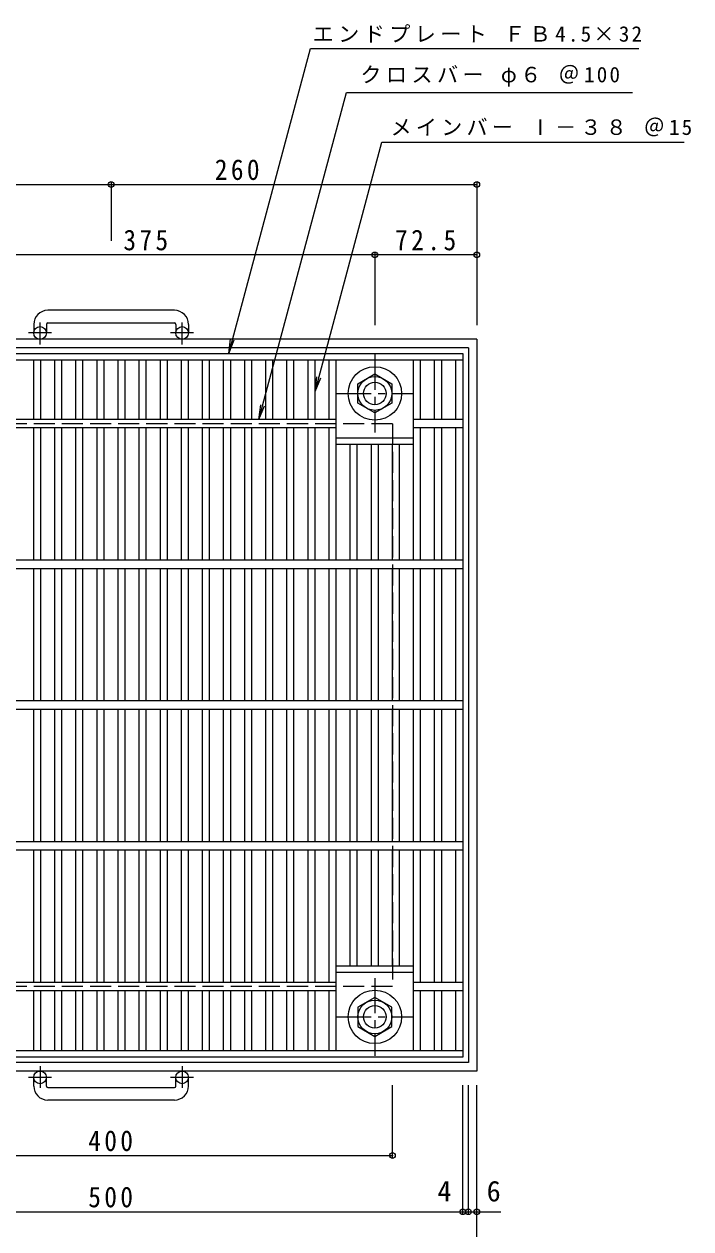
# Model space of a CAD drawing. Units: millimetres at full size, sheet at 1:5. Extents: x -900 to 798, y -688 to 624.
# Drawn here: x -477 to -2, y -232 to 624 of the extents above; entities that cross this region are included whole.
import ezdxf
from ezdxf.enums import TextEntityAlignment as Align

# ---------------------------------------------------------------- set-up
doc = ezdxf.new("R2010")
doc.units = ezdxf.units.MM
doc.header["$LTSCALE"] = 5
doc.header["$PDMODE"] = 32
doc.header["$PDSIZE"] = 4
doc.linetypes.add('CHAIN1', pattern=[8, 5, -1, 1, -1])
doc.linetypes.add('DASHED3', pattern=[4, 3, -1])
for name, color, linetype, lineweight in [('E-1', 2, 'Continuous', 9), ('E-2', 3, 'Continuous', 9), ('E-4', 7, 'Continuous', 9), ('E-5', 7, 'Continuous', 9)]:
    doc.layers.add(name, color=color, linetype=linetype, lineweight=lineweight)
doc.styles.add('ＭＳ ゴシック', font='')
doc.styles.get('ＭＳ ゴシック').set_extended_font_data('MS Gothic')

msp = doc.modelspace()

# ---------------------------------------------------------------- linework, layer by layer
at = {"layer": 'E-1'}
for p, q in [((-369.665, 420.349), (-459.665, 420.349)), ((-459.665, 411.349), (-369.665, 411.349)), ((-469.665, 410.349), (-469.665, 404.249)), ((-460.665, 410.349), (-460.665, 404.249)), ((-368.665, 410.349), (-368.665, 404.249)), ((-359.665, 410.349), (-359.665, 404.249)), ((-154.665, 399.749), (-674.665, 399.749)), ((-154.665, 399.749), (-154.665, -120.251)), ((-160.665, 393.749), (-668.665, 393.749)), ((-160.665, 393.749), (-160.665, -114.251)), ((-239.165, 368.177), (-227.165, 375.105)), ((-239.165, 354.32), (-239.165, 368.177)), ((-227.165, 375.105), (-215.165, 368.177)), ((-215.165, 368.177), (-215.165, 354.32)), ((-227.165, 347.392), (-239.165, 354.32)), ((-215.165, 354.32), (-227.165, 347.392)), ((-227.165, -67.896), (-239.165, -74.824)), ((-215.165, -74.824), (-227.165, -67.896)), ((-239.165, -74.824), (-239.165, -88.68)), ((-215.165, -88.68), (-215.165, -74.824)), ((-239.165, -88.68), (-227.165, -95.609)), ((-227.165, -95.609), (-215.165, -88.68)), ((-160.665, -114.251), (-668.665, -114.251)), ((-154.665, -120.251), (-674.665, -120.251)), ((-469.665, -130.852), (-469.665, -124.752)), ((-460.665, -130.852), (-460.665, -124.752)), ((-368.665, -130.852), (-368.665, -124.752)), ((-359.665, -130.852), (-359.665, -124.752)), ((-459.665, -131.852), (-369.665, -131.852)), ((-369.665, -140.851), (-459.665, -140.851))]:
    msp.add_line(p, q, dxfattribs=at)
at = {"layer": 'E-1', "linetype": 'CHAIN1'}
for p, q in [((-465.165, 396.142), (-465.165, 411.739)), ((-364.165, 396.142), (-364.165, 411.739)), ((-457.002, 404.249), (-473.409, 404.249)), ((-356.002, 404.249), (-372.409, 404.249)), ((-227.165, 388.886), (-227.165, 333.612)), ((-254.802, 361.249), (-199.529, 361.249)), ((-227.165, -54.116), (-227.165, -109.39)), ((-254.802, -81.753), (-199.529, -81.753)), ((-465.165, -116.644), (-465.165, -132.241)), ((-364.165, -116.644), (-364.165, -132.241)), ((-457.002, -124.752), (-473.409, -124.752)), ((-356.002, -124.752), (-372.409, -124.752))]:
    msp.add_line(p, q, dxfattribs=at)
at = {"layer": 'E-1', "linetype": 'DASHED3'}
for p, q in [((-214.665, 339.75), (-614.665, 339.75)), ((-214.665, 339.75), (-214.665, -60.252)), ((-214.665, -60.252), (-614.665, -60.252))]:
    msp.add_line(p, q, dxfattribs=at)
at = {"layer": 'E-1'}
for centre, radius in [((-465.165, 404.249), 4.5), ((-364.165, 404.249), 4.5), ((-227.165, 361.249), 19), ((-227.165, 361.249), 12), ((-227.165, 361.249), 8), ((-227.165, -81.753), 19), ((-227.165, -81.753), 12), ((-227.165, -81.753), 8), ((-465.165, -124.752), 4.5), ((-364.165, -124.752), 4.5)]:
    msp.add_circle(centre, radius, dxfattribs=at)
for centre, radius, start, end in [((-459.665, 410.349), 10, 90, 180), ((-369.665, 410.349), 10, 0, 90), ((-459.665, 410.349), 1, 90, 180), ((-369.665, 410.349), 1, 0, 90), ((-459.665, -130.852), 10, 180, 270), ((-459.665, -130.852), 1, 180, 270), ((-369.665, -130.852), 10, 270, 0), ((-369.665, -130.852), 1, 270, 0)]:
    msp.add_arc(centre, radius, start, end, dxfattribs=at)
at = {"layer": 'E-2'}
for p, q in [((-664.665, 389.749), (-164.665, 389.749)), ((-664.665, 385.249), (-164.665, 385.249)), ((-469.665, 342.749), (-469.665, 385.249)), ((-464.665, 342.749), (-464.665, 385.249)), ((-454.665, 342.749), (-454.665, 385.249)), ((-449.665, 342.749), (-449.665, 385.249)), ((-439.665, 342.749), (-439.665, 385.249)), ((-434.665, 342.749), (-434.665, 385.249)), ((-424.665, 342.749), (-424.665, 385.249)), ((-419.665, 342.749), (-419.665, 385.249)), ((-409.665, 342.749), (-409.665, 385.249)), ((-404.665, 342.749), (-404.665, 385.249)), ((-394.665, 342.749), (-394.665, 385.249)), ((-389.665, 342.749), (-389.665, 385.249)), ((-379.665, 342.749), (-379.665, 385.249)), ((-374.665, 342.749), (-374.665, 385.249)), ((-364.665, 342.749), (-364.665, 385.249)), ((-359.665, 342.749), (-359.665, 385.249)), ((-349.665, 342.749), (-349.665, 385.249)), ((-344.665, 342.749), (-344.665, 385.249)), ((-334.665, 342.749), (-334.665, 385.249)), ((-329.665, 342.749), (-329.665, 385.249)), ((-319.665, 342.749), (-319.665, 385.249)), ((-314.665, 342.749), (-314.665, 385.249)), ((-304.665, 342.749), (-304.665, 385.249)), ((-299.665, 342.749), (-299.665, 385.249)), ((-289.665, 342.749), (-289.665, 385.249)), ((-284.665, 342.749), (-284.665, 385.249)), ((-274.665, 342.749), (-274.665, 385.249)), ((-269.665, 342.749), (-269.665, 385.249)), ((-259.665, 342.749), (-259.665, 385.249)), ((-254.665, 242.749), (-254.665, 385.249)), ((-199.665, 242.749), (-199.665, 385.249)), ((-194.665, 342.749), (-194.665, 385.249)), ((-184.665, 342.749), (-184.665, 385.249)), ((-179.665, 342.749), (-179.665, 385.249)), ((-169.665, 342.749), (-169.665, 385.249)), ((-164.665, 389.749), (-164.665, -110.251)), ((-254.665, 342.749), (-574.665, 342.749)), ((-164.665, 342.749), (-199.665, 342.749)), ((-254.665, 336.749), (-574.665, 336.749)), ((-469.665, 242.749), (-469.665, 336.749)), ((-464.665, 242.749), (-464.665, 336.749)), ((-454.665, 242.749), (-454.665, 336.749)), ((-449.665, 242.749), (-449.665, 336.749)), ((-439.665, 242.749), (-439.665, 336.749)), ((-434.665, 242.749), (-434.665, 336.749)), ((-424.665, 242.749), (-424.665, 336.749)), ((-419.665, 242.749), (-419.665, 336.749)), ((-409.665, 242.749), (-409.665, 336.749)), ((-404.665, 242.749), (-404.665, 336.749)), ((-394.665, 242.749), (-394.665, 336.749)), ((-389.665, 242.749), (-389.665, 336.749)), ((-379.665, 242.749), (-379.665, 336.749)), ((-374.665, 242.749), (-374.665, 336.749)), ((-364.665, 242.749), (-364.665, 336.749)), ((-359.665, 242.749), (-359.665, 336.749)), ((-349.665, 242.749), (-349.665, 336.749)), ((-344.665, 242.749), (-344.665, 336.749)), ((-334.665, 242.749), (-334.665, 336.749)), ((-329.665, 242.749), (-329.665, 336.749)), ((-319.665, 242.749), (-319.665, 336.749)), ((-314.665, 242.749), (-314.665, 336.749)), ((-304.665, 242.749), (-304.665, 336.749)), ((-299.665, 242.749), (-299.665, 336.749)), ((-289.665, 242.749), (-289.665, 336.749)), ((-284.665, 242.749), (-284.665, 336.749)), ((-274.665, 242.749), (-274.665, 336.749)), ((-269.665, 242.749), (-269.665, 336.749)), ((-259.665, 242.749), (-259.665, 336.749)), ((-164.665, 336.749), (-199.665, 336.749)), ((-194.665, 242.749), (-194.665, 336.749)), ((-184.665, 242.749), (-184.665, 336.749)), ((-179.665, 242.749), (-179.665, 336.749)), ((-169.665, 242.749), (-169.665, 336.749)), ((-254.665, 329.749), (-199.665, 329.749)), ((-254.665, 325.249), (-199.665, 325.249)), ((-244.665, 242.749), (-244.665, 325.249)), ((-239.665, 242.749), (-239.665, 325.249)), ((-229.665, 242.749), (-229.665, 325.249)), ((-224.665, 242.749), (-224.665, 325.249)), ((-214.665, 242.749), (-214.665, 325.249)), ((-209.665, 242.749), (-209.665, 325.249)), ((-164.665, 242.749), (-664.665, 242.749)), ((-164.665, 236.749), (-664.665, 236.749)), ((-469.665, 142.749), (-469.665, 236.749)), ((-464.665, 142.749), (-464.665, 236.749)), ((-454.665, 142.749), (-454.665, 236.749)), ((-449.665, 142.749), (-449.665, 236.749)), ((-439.665, 142.749), (-439.665, 236.749)), ((-434.665, 142.749), (-434.665, 236.749)), ((-424.665, 142.749), (-424.665, 236.749)), ((-419.665, 142.749), (-419.665, 236.749)), ((-409.665, 142.749), (-409.665, 236.749)), ((-404.665, 142.749), (-404.665, 236.749)), ((-394.665, 142.749), (-394.665, 236.749)), ((-389.665, 142.749), (-389.665, 236.749)), ((-379.665, 142.749), (-379.665, 236.749)), ((-374.665, 142.749), (-374.665, 236.749)), ((-364.665, 142.749), (-364.665, 236.749)), ((-359.665, 142.749), (-359.665, 236.749)), ((-349.665, 142.749), (-349.665, 236.749)), ((-344.665, 142.749), (-344.665, 236.749)), ((-334.665, 142.749), (-334.665, 236.749)), ((-329.665, 142.749), (-329.665, 236.749)), ((-319.665, 142.749), (-319.665, 236.749)), ((-314.665, 142.749), (-314.665, 236.749)), ((-304.665, 142.749), (-304.665, 236.749)), ((-299.665, 142.749), (-299.665, 236.749)), ((-289.665, 142.749), (-289.665, 236.749)), ((-284.665, 142.749), (-284.665, 236.749)), ((-274.665, 142.749), (-274.665, 236.749)), ((-269.665, 142.749), (-269.665, 236.749)), ((-259.665, 142.749), (-259.665, 236.749)), ((-254.665, 142.749), (-254.665, 236.749)), ((-244.665, 142.749), (-244.665, 236.749)), ((-239.665, 142.749), (-239.665, 236.749)), ((-229.665, 142.749), (-229.665, 236.749)), ((-224.665, 142.749), (-224.665, 236.749)), ((-214.665, 142.749), (-214.665, 236.749)), ((-209.665, 142.749), (-209.665, 236.749)), ((-199.665, 142.749), (-199.665, 236.749)), ((-194.665, 142.749), (-194.665, 236.749)), ((-184.665, 142.749), (-184.665, 236.749)), ((-179.665, 142.749), (-179.665, 236.749)), ((-169.665, 142.749), (-169.665, 236.749)), ((-164.665, 142.749), (-664.665, 142.749)), ((-164.665, 136.749), (-664.665, 136.749)), ((-469.665, 42.749), (-469.665, 136.749)), ((-464.665, 42.749), (-464.665, 136.749)), ((-454.665, 42.749), (-454.665, 136.749)), ((-449.665, 42.749), (-449.665, 136.749)), ((-439.665, 42.749), (-439.665, 136.749)), ((-434.665, 42.749), (-434.665, 136.749)), ((-424.665, 42.749), (-424.665, 136.749)), ((-419.665, 42.749), (-419.665, 136.749)), ((-409.665, 42.749), (-409.665, 136.749)), ((-404.665, 42.749), (-404.665, 136.749)), ((-394.665, 42.749), (-394.665, 136.749)), ((-389.665, 42.749), (-389.665, 136.749)), ((-379.665, 42.749), (-379.665, 136.749)), ((-374.665, 42.749), (-374.665, 136.749)), ((-364.665, 42.749), (-364.665, 136.749)), ((-359.665, 42.749), (-359.665, 136.749)), ((-349.665, 42.749), (-349.665, 136.749)), ((-344.665, 42.749), (-344.665, 136.749)), ((-334.665, 42.749), (-334.665, 136.749)), ((-329.665, 42.749), (-329.665, 136.749)), ((-319.665, 42.749), (-319.665, 136.749)), ((-314.665, 42.749), (-314.665, 136.749)), ((-304.665, 42.749), (-304.665, 136.749)), ((-299.665, 42.749), (-299.665, 136.749)), ((-289.665, 42.749), (-289.665, 136.749)), ((-284.665, 42.749), (-284.665, 136.749)), ((-274.665, 42.749), (-274.665, 136.749)), ((-269.665, 42.749), (-269.665, 136.749)), ((-259.665, 42.749), (-259.665, 136.749)), ((-254.665, 42.749), (-254.665, 136.749)), ((-244.665, 42.749), (-244.665, 136.749)), ((-239.665, 42.749), (-239.665, 136.749)), ((-229.665, 42.749), (-229.665, 136.749)), ((-224.665, 42.749), (-224.665, 136.749)), ((-214.665, 42.749), (-214.665, 136.749)), ((-209.665, 42.749), (-209.665, 136.749)), ((-199.665, 42.749), (-199.665, 136.749)), ((-194.665, 42.749), (-194.665, 136.749)), ((-184.665, 42.749), (-184.665, 136.749)), ((-179.665, 42.749), (-179.665, 136.749)), ((-169.665, 42.749), (-169.665, 136.749)), ((-164.665, 42.749), (-664.665, 42.749)), ((-164.665, 36.749), (-664.665, 36.749)), ((-469.665, -57.251), (-469.665, 36.749)), ((-464.665, -57.251), (-464.665, 36.749)), ((-454.665, -57.251), (-454.665, 36.749)), ((-449.665, -57.251), (-449.665, 36.749)), ((-439.665, -57.251), (-439.665, 36.749)), ((-434.665, -57.251), (-434.665, 36.749)), ((-424.665, -57.251), (-424.665, 36.749)), ((-419.665, -57.251), (-419.665, 36.749)), ((-409.665, -57.251), (-409.665, 36.749)), ((-404.665, -57.251), (-404.665, 36.749)), ((-394.665, -57.251), (-394.665, 36.749)), ((-389.665, -57.251), (-389.665, 36.749)), ((-379.665, -57.251), (-379.665, 36.749)), ((-374.665, -57.251), (-374.665, 36.749)), ((-364.665, -57.251), (-364.665, 36.749)), ((-359.665, -57.251), (-359.665, 36.749)), ((-349.665, -57.251), (-349.665, 36.749)), ((-344.665, -57.251), (-344.665, 36.749)), ((-334.665, -57.251), (-334.665, 36.749)), ((-329.665, -57.251), (-329.665, 36.749)), ((-319.665, -57.251), (-319.665, 36.749)), ((-314.665, -57.251), (-314.665, 36.749)), ((-304.665, -57.251), (-304.665, 36.749)), ((-299.665, -57.251), (-299.665, 36.749)), ((-289.665, -57.251), (-289.665, 36.749)), ((-284.665, -57.251), (-284.665, 36.749)), ((-274.665, -57.251), (-274.665, 36.749)), ((-269.665, -57.251), (-269.665, 36.749)), ((-259.665, -57.251), (-259.665, 36.749)), ((-254.665, -105.751), (-254.665, 36.749)), ((-244.665, -45.751), (-244.665, 36.749)), ((-239.665, -45.751), (-239.665, 36.749)), ((-229.665, -45.751), (-229.665, 36.749)), ((-224.665, -45.751), (-224.665, 36.749)), ((-214.665, -45.751), (-214.665, 36.749)), ((-209.665, -45.751), (-209.665, 36.749)), ((-199.665, -105.751), (-199.665, 36.749)), ((-194.665, -57.251), (-194.665, 36.749)), ((-184.665, -57.251), (-184.665, 36.749)), ((-179.665, -57.251), (-179.665, 36.749)), ((-169.665, -57.251), (-169.665, 36.749)), ((-199.665, -45.751), (-254.665, -45.751)), ((-199.665, -50.251), (-254.665, -50.251)), ((-254.665, -57.251), (-574.665, -57.251)), ((-164.665, -57.251), (-199.665, -57.251)), ((-254.665, -63.251), (-574.665, -63.251)), ((-469.665, -105.751), (-469.665, -63.251)), ((-464.665, -105.751), (-464.665, -63.251)), ((-454.665, -105.751), (-454.665, -63.251)), ((-449.665, -105.751), (-449.665, -63.251)), ((-439.665, -105.751), (-439.665, -63.251)), ((-434.665, -105.751), (-434.665, -63.251)), ((-424.665, -105.751), (-424.665, -63.251)), ((-419.665, -105.751), (-419.665, -63.251)), ((-409.665, -105.751), (-409.665, -63.251)), ((-404.665, -105.751), (-404.665, -63.251)), ((-394.665, -105.751), (-394.665, -63.251)), ((-389.665, -105.751), (-389.665, -63.251)), ((-379.665, -105.751), (-379.665, -63.251)), ((-374.665, -105.751), (-374.665, -63.251)), ((-364.665, -105.751), (-364.665, -63.251)), ((-359.665, -105.751), (-359.665, -63.251)), ((-349.665, -105.751), (-349.665, -63.251)), ((-344.665, -105.751), (-344.665, -63.251)), ((-334.665, -105.751), (-334.665, -63.251)), ((-329.665, -105.751), (-329.665, -63.251)), ((-319.665, -105.751), (-319.665, -63.251)), ((-314.665, -105.751), (-314.665, -63.251)), ((-304.665, -105.751), (-304.665, -63.251)), ((-299.665, -105.751), (-299.665, -63.251)), ((-289.665, -105.751), (-289.665, -63.251)), ((-284.665, -105.751), (-284.665, -63.251)), ((-274.665, -105.751), (-274.665, -63.251)), ((-269.665, -105.751), (-269.665, -63.251)), ((-259.665, -105.751), (-259.665, -63.251)), ((-164.665, -63.251), (-199.665, -63.251)), ((-194.665, -105.751), (-194.665, -63.251)), ((-184.665, -105.751), (-184.665, -63.251)), ((-179.665, -105.751), (-179.665, -63.251)), ((-169.665, -105.751), (-169.665, -63.251)), ((-164.665, -105.751), (-664.665, -105.751)), ((-164.665, -110.251), (-664.665, -110.251))]:
    msp.add_line(p, q, dxfattribs=at)
at = {"layer": 'E-4'}
for p, q in [((-674.665, 509.749), (-414.665, 509.749)), ((-414.665, 511.249), (-414.665, 469.749)), ((-414.665, 509.749), (-154.665, 509.749)), ((-154.665, 511.249), (-154.665, 409.749)), ((-227.165, 459.749), (-602.165, 459.749)), ((-227.165, 461.249), (-227.165, 409.749)), ((-154.665, 459.749), (-227.165, 459.749)), ((-214.665, -181.751), (-214.665, -130.251)), ((-164.665, -221.751), (-164.665, -130.251)), ((-160.665, -221.751), (-160.665, -130.251)), ((-154.665, -261.751), (-154.665, -130.251)), ((-614.665, -180.251), (-214.665, -180.251)), ((-664.665, -220.251), (-164.665, -220.251)), ((-164.665, -220.251), (-160.665, -220.251)), ((-160.665, -220.251), (-154.665, -220.251)), ((-154.665, -220.251), (-137.665, -220.251))]:
    msp.add_line(p, q, dxfattribs=at)
for p in [(-414.665, 509.749), (-154.665, 509.749), (-227.165, 459.749), (-154.665, 459.749), (-214.665, -180.251), (-164.665, -220.251), (-160.665, -220.251), (-154.665, -220.251)]:
    msp.add_point(p, dxfattribs=at)
at = {"layer": 'E-5'}
for p, q in [((-331.077, 389.749), (-273.021, 606.416)), ((-273.021, 606.416), (-39.395, 606.416)), ((-269.665, 362.632), (-222.206, 539.749)), ((-222.206, 539.749), (-7.295, 539.749)), ((-331.077, 389.749), (-329.717, 400.076)), ((-331.077, 389.749), (-327.09, 399.372)), ((-269.665, 362.632), (-268.305, 372.959)), ((-269.665, 362.632), (-265.679, 372.255)), ((-309.665, 342.749), (-308.306, 353.076)), ((-309.665, 342.749), (-305.679, 352.372))]:
    msp.add_line(p, q, dxfattribs=at)
msp.add_lwpolyline([(-309.665, 342.749), (-247.389, 575.166), (-44.054, 575.166)], dxfattribs=at)

# ---------------------------------------------------------------- texts
at = {"layer": 'E-4', "color": 2, "style": 'ＭＳ ゴシック'}
for s, p in [('4', (-182.665, -217.251)), ('6', (-147.665, -217.251))]:
    msp.add_text(s, height=14.66, dxfattribs=at).set_placement(p, align=Align.BOTTOM_LEFT)
at = {"layer": 'E-4', "color": 2, "char_height": 14.66, "attachment_point": 7, "style": 'ＭＳ ゴシック'}
for s, insert in [('\\T1.27;\\W0.9;260', (-340.915, 512.749)), ('\\T1.27;\\W0.9;375', (-405.915, 462.749)), ('\\T1.28;\\W0.9;72.5', (-212.79, 462.749)), ('\\T1.27;\\W0.9;400', (-430.915, -177.251)), ('\\T1.27;\\W0.9;500', (-430.915, -217.251))]:
    msp.add_mtext(s, dxfattribs=dict(at, insert=insert))
at = {"layer": 'E-5', "char_height": 11, "attachment_point": 7, "style": 'ＭＳ ゴシック'}
for s, insert in [('\\T1.21;エンドプレート\\~ＦＢ4.5×32', (-271.432, 610.582)), ('\\T1.21;クロスバー\\~φ６\\~＠100', (-237.439, 579.332)), ('\\T1.2;メインバー\\~Ⅰ－３８\\~＠15', (-216.045, 543.916))]:
    msp.add_mtext(s, dxfattribs=dict(at, insert=insert))

doc.saveas('drawing.dxf')
